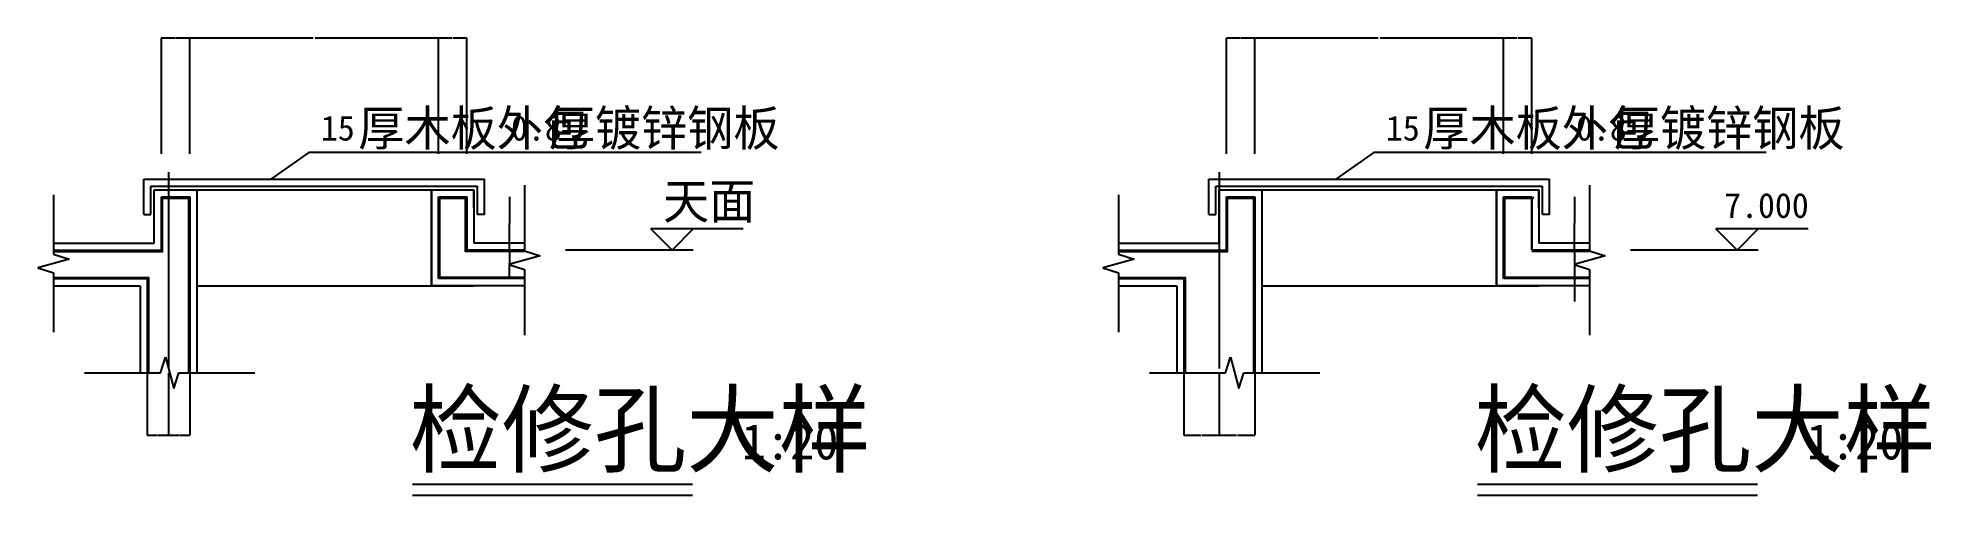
# Model space of a CAD drawing. Header units: metres. Extents: x 1320 to 6653, y 2300 to 3586.
import ezdxf

# ---------------------------------------------------------------- set-up
doc = ezdxf.new("R2010")
doc.units = ezdxf.units.M
for name, color, linetype in [('DOTE', 1, 'Continuous'), ('PUB_DIM', 3, 'Continuous'), ('PUB_TEXT', 7, 'Continuous'), ('PUB_WALL', 255, 'Continuous'), ('S_FLOOR', 2, 'Continuous'), ('S_OTHER', 7, 'Continuous'), ('S_SURFACE', 6, 'Continuous')]:
    doc.layers.add(name, color=color, linetype=linetype)
doc.dimstyles.get("Standard").update_dxf_attribs({"dimtxt": 2.5, "dimasz": 2.5, "dimexe": 1.25, "dimexo": 0.625, "dimtad": 1, "dimcen": 2.5, "dimazin": 3, "dimtfac": 1, "dimtmove": 0, "dimatfit": 3})

# ---------------------------------------------------------------- blocks, each defined once
blk = doc.blocks.new('*D1')
for p, q in [((2647.89, 2988.8), (2647.89, 2948.8)), ((2647.64, 2948.8), (2647.39, 2948.8)), ((2647.89, 2908.8), (2647.89, 2948.8)), ((2647.89, 2948.8), (2647.89, 2948.8)), ((2648.14, 2948.8), (2648.39, 2948.8))]:
    blk.add_line(p, q)
at = {"layer": 'Defpoints'}
for p in [(2647.89, 2988.8), (2647.89, 2948.8), (2647.89, 2908.8)]:
    blk.add_point(p, dxfattribs=at)
at = {"layer": 'PUB_DIM', "insert": (2647.89, 2949.925), "char_height": 1, "attachment_point": 5}
blk.add_mtext('0', dxfattribs=at)
blk = doc.blocks.new('*D2')
for p, q in [((2647.89, 3138.8), (2647.89, 3063.8)), ((2647.64, 3063.8), (2647.39, 3063.8)), ((2647.89, 2988.8), (2647.89, 3063.8)), ((2647.89, 3063.8), (2647.89, 3063.8)), ((2648.14, 3063.8), (2648.39, 3063.8))]:
    blk.add_line(p, q)
at = {"layer": 'Defpoints'}
for p in [(2647.89, 3138.8), (2647.89, 3063.8), (2647.89, 2988.8)]:
    blk.add_point(p, dxfattribs=at)
at = {"layer": 'PUB_DIM', "insert": (2647.89, 3064.925), "char_height": 1, "attachment_point": 5}
blk.add_mtext('0', dxfattribs=at)
blk = doc.blocks.new('*D3')
for p, q in [((2487.17, 3585.24), (2447.92, 3585.24)), ((2448.17, 3259.79), (2448.17, 3585.24)), ((2528.42, 3585.24), (2489.17, 3585.24)), ((2528.17, 3259.79), (2528.17, 3585.24))]:
    blk.add_line(p, q)
at = {"layer": 'Defpoints'}
for p in [(2528.17, 3585.24), (2448.17, 3259.79), (2528.17, 3259.79)]:
    blk.add_point(p, dxfattribs=at)
at = {"layer": 'PUB_DIM', "insert": (2488.17, 3585.24), "char_height": 1, "attachment_point": 5}
blk.add_mtext('80', dxfattribs=at)
blk = doc.blocks.new('*D4')
for p, q in [((2094.985, 3585.24), (1747.55, 3585.24)), ((1747.8, 3259.79), (1747.8, 3585.24)), ((2448.42, 3585.24), (2100.985, 3585.24)), ((2448.17, 3259.79), (2448.17, 3585.24))]:
    blk.add_line(p, q)
at = {"layer": 'Defpoints'}
for p in [(2448.17, 3585.24), (1747.8, 3259.79), (2448.17, 3259.79)]:
    blk.add_point(p, dxfattribs=at)
at = {"layer": 'PUB_DIM', "insert": (2097.985, 3585.24), "char_height": 1, "attachment_point": 5}
blk.add_mtext('700,37', dxfattribs=at)
blk = doc.blocks.new('*D5')
for p, q in [((1706.8, 3585.24), (1667.55, 3585.24)), ((1667.8, 3259.79), (1667.8, 3585.24)), ((1748.05, 3585.24), (1708.8, 3585.24)), ((1747.8, 3259.79), (1747.8, 3585.24))]:
    blk.add_line(p, q)
at = {"layer": 'Defpoints'}
for p in [(1747.8, 3585.24), (1667.8, 3259.79), (1747.8, 3259.79)]:
    blk.add_point(p, dxfattribs=at)
at = {"layer": 'PUB_DIM', "insert": (1707.8, 3585.24), "char_height": 1, "attachment_point": 5}
blk.add_mtext('80', dxfattribs=at)
blk = doc.blocks.new('*D6')
for p, q in [((1627.8, 2643.79), (1627.8, 2468.16)), ((1687.8, 2643.79), (1687.8, 2468.16)), ((1628.05, 2468.16), (1656.8, 2468.16)), ((1658.8, 2468.16), (1687.55, 2468.16))]:
    blk.add_line(p, q)
at = {"layer": 'Defpoints'}
for p in [(1627.8, 2643.79), (1687.8, 2643.79), (1627.8, 2468.16)]:
    blk.add_point(p, dxfattribs=at)
at = {"layer": 'PUB_DIM', "insert": (1657.8, 2468.16), "char_height": 1, "attachment_point": 5}
blk.add_mtext('60', dxfattribs=at)
blk = doc.blocks.new('*D7')
for p, q in [((1687.8, 2643.79), (1687.8, 2468.16)), ((1747.8, 2643.79), (1747.8, 2468.16)), ((1688.05, 2468.16), (1716.8, 2468.16)), ((1718.8, 2468.16), (1747.55, 2468.16))]:
    blk.add_line(p, q)
at = {"layer": 'Defpoints'}
for p in [(1687.8, 2643.79), (1747.8, 2643.79), (1687.8, 2468.16)]:
    blk.add_point(p, dxfattribs=at)
at = {"layer": 'PUB_DIM', "insert": (1717.8, 2468.16), "char_height": 1, "attachment_point": 5}
blk.add_mtext('60', dxfattribs=at)
blk = doc.blocks.new('*D8')
for p, q in [((4647.8, 2643.79), (4647.8, 2468.16)), ((4747.8, 2643.79), (4747.8, 2468.16)), ((4648.05, 2468.16), (4696.3, 2468.16)), ((4699.3, 2468.16), (4747.55, 2468.16))]:
    blk.add_line(p, q)
at = {"layer": 'Defpoints'}
for p in [(4647.8, 2643.79), (4747.8, 2643.79), (4647.8, 2468.16)]:
    blk.add_point(p, dxfattribs=at)
at = {"layer": 'PUB_DIM', "insert": (4697.8, 2468.16), "char_height": 1, "attachment_point": 5}
blk.add_mtext('100', dxfattribs=at)
blk = doc.blocks.new('*D9')
for p, q in [((4706.8, 3585.24), (4667.55, 3585.24)), ((4667.8, 3259.79), (4667.8, 3585.24)), ((4748.05, 3585.24), (4708.8, 3585.24)), ((4747.8, 3259.79), (4747.8, 3585.24))]:
    blk.add_line(p, q)
at = {"layer": 'Defpoints'}
for p in [(4747.8, 3585.24), (4667.8, 3259.79), (4747.8, 3259.79)]:
    blk.add_point(p, dxfattribs=at)
at = {"layer": 'PUB_DIM', "insert": (4707.8, 3585.24), "char_height": 1, "attachment_point": 5}
blk.add_mtext('80', dxfattribs=at)
blk = doc.blocks.new('*D10')
for p, q in [((5094.985, 3585.24), (4747.55, 3585.24)), ((4747.8, 3259.79), (4747.8, 3585.24)), ((5448.42, 3585.24), (5100.985, 3585.24)), ((5448.17, 3259.79), (5448.17, 3585.24))]:
    blk.add_line(p, q)
at = {"layer": 'Defpoints'}
for p in [(5448.17, 3585.24), (4747.8, 3259.79), (5448.17, 3259.79)]:
    blk.add_point(p, dxfattribs=at)
at = {"layer": 'PUB_DIM', "insert": (5097.985, 3585.24), "char_height": 1, "attachment_point": 5}
blk.add_mtext('700,37', dxfattribs=at)
blk = doc.blocks.new('*D11')
for p, q in [((4547.8, 2643.79), (4547.8, 2468.16)), ((4647.8, 2643.79), (4647.8, 2468.16)), ((4548.05, 2468.16), (4596.3, 2468.16)), ((4599.3, 2468.16), (4647.55, 2468.16))]:
    blk.add_line(p, q)
at = {"layer": 'Defpoints'}
for p in [(4547.8, 2643.79), (4647.8, 2643.79), (4547.8, 2468.16)]:
    blk.add_point(p, dxfattribs=at)
at = {"layer": 'PUB_DIM', "insert": (4597.8, 2468.16), "char_height": 1, "attachment_point": 5}
blk.add_mtext('100', dxfattribs=at)
blk = doc.blocks.new('*D12')
for p, q in [((5647.89, 3138.8), (5647.89, 3063.8)), ((5647.64, 3063.8), (5647.39, 3063.8)), ((5647.89, 2988.8), (5647.89, 3063.8)), ((5647.89, 3063.8), (5647.89, 3063.8)), ((5648.14, 3063.8), (5648.39, 3063.8))]:
    blk.add_line(p, q)
at = {"layer": 'Defpoints'}
for p in [(5647.89, 3138.8), (5647.89, 3063.8), (5647.89, 2988.8)]:
    blk.add_point(p, dxfattribs=at)
at = {"layer": 'PUB_DIM', "insert": (5647.89, 3064.925), "char_height": 1, "attachment_point": 5}
blk.add_mtext('0', dxfattribs=at)
blk = doc.blocks.new('*D13')
for p, q in [((5647.89, 2988.8), (5647.89, 2844.35)), ((5647.89, 2908.8), (5647.89, 2844.35)), ((5647.64, 2844.35), (5647.39, 2844.35)), ((5647.89, 2844.35), (5647.89, 2844.35)), ((5648.14, 2844.35), (5648.39, 2844.35))]:
    blk.add_line(p, q)
at = {"layer": 'Defpoints'}
for p in [(5647.89, 2988.8), (5647.89, 2908.8), (5647.89, 2844.35)]:
    blk.add_point(p, dxfattribs=at)
at = {"layer": 'PUB_DIM', "insert": (5647.89, 2845.475), "char_height": 1, "attachment_point": 5}
blk.add_mtext('100', dxfattribs=at)
blk = doc.blocks.new('*D14')
for p, q in [((5487.17, 3585.24), (5447.92, 3585.24)), ((5448.17, 3259.79), (5448.17, 3585.24)), ((5528.42, 3585.24), (5489.17, 3585.24)), ((5528.17, 3259.79), (5528.17, 3585.24))]:
    blk.add_line(p, q)
at = {"layer": 'Defpoints'}
for p in [(5528.17, 3585.24), (5448.17, 3259.79), (5528.17, 3259.79)]:
    blk.add_point(p, dxfattribs=at)
at = {"layer": 'PUB_DIM', "insert": (5488.17, 3585.24), "char_height": 1, "attachment_point": 5}
blk.add_mtext('80', dxfattribs=at)

msp = doc.modelspace()

# ---------------------------------------------------------------- linework, layer by layer
for points in [[(2375.14, 2330.09), (3163.52, 2330.09)], [(2375.14, 2299.82), (3163.52, 2299.82)], [(5375.14, 2330.09), (6163.52, 2330.09)], [(5375.14, 2299.82), (6163.52, 2299.82)]]:
    msp.add_lwpolyline(points)
at = {"layer": 'DOTE'}
for p, q in [((1687.8, 3208.16), (1687.8, 2655.53)), ((4647.8, 3208.16), (4647.8, 2655.53))]:
    msp.add_line(p, q, dxfattribs=at)
at = {"layer": 'PUB_DIM'}
for p, q in [((3306.64, 3048.8), (3046.08, 3048.8)), ((3106.08, 2988.8), (3046.08, 3048.8)), ((3166.08, 3048.8), (3106.08, 2988.8)), ((6306.64, 3048.8), (6046.08, 3048.8)), ((6106.08, 2988.8), (6046.08, 3048.8)), ((6166.08, 3048.8), (6106.08, 2988.8)), ((3166.08, 2988.8), (2806.08, 2988.8)), ((6166.08, 2988.8), (5806.08, 2988.8))]:
    msp.add_line(p, q, dxfattribs=at)
at = {"layer": 'PUB_WALL'}
for p, q in [((1617.8, 3188.8), (2578.18, 3188.8)), ((1617.8, 3088.8), (1617.8, 3188.8)), ((1637.8, 3168.8), (2558.18, 3168.8)), ((1637.8, 3088.8), (1637.8, 3168.8)), ((2558.18, 3088.8), (2558.18, 3168.8)), ((2578.18, 3088.8), (2578.18, 3188.8)), ((4617.8, 3188.8), (5578.18, 3188.8)), ((4617.8, 3088.8), (4617.8, 3188.8)), ((4637.8, 3168.8), (5558.18, 3168.8)), ((4637.8, 3088.8), (4637.8, 3168.8)), ((5558.18, 3088.8), (5558.18, 3168.8)), ((5578.18, 3088.8), (5578.18, 3188.8)), ((1617.8, 3088.8), (1637.8, 3088.8)), ((2578.18, 3088.8), (2558.18, 3088.8)), ((4617.8, 3088.8), (4637.8, 3088.8)), ((5578.18, 3088.8), (5558.18, 3088.8))]:
    msp.add_line(p, q, dxfattribs=at)
for points in [[(1363.77, 2985.3), (1671.3, 2985.3), (1671.3, 3135.3), (1744.3, 3135.3), (1744.3, 2643.79)], [(2690.89, 2912.3), (2451.68, 2912.3), (2451.68, 3135.3), (2528.18, 3135.3)], [(2690.89, 2985.3), (2524.68, 2985.3), (2524.68, 3138.8)], [(4363.77, 2985.3), (4671.3, 2985.3), (4671.3, 3135.3), (4744.3, 3135.3), (4744.3, 2643.79)], [(5690.89, 2912.3), (5451.68, 2912.3), (5451.68, 3135.3), (5531.68, 3135.3), (5531.68, 3138.8)], [(5690.89, 2985.3), (5528.18, 2985.3)], [(1363.77, 2912.3), (1631.3, 2912.3), (1631.3, 2643.79)], [(4363.77, 2912.3), (4551.3, 2912.3), (4551.3, 2643.79)]]:
    msp.add_lwpolyline(points, dxfattribs=at)
at = {"layer": 'S_FLOOR'}
for p, q in [((1667.8, 2988.8), (1667.8, 3138.8)), ((1667.8, 3138.8), (1747.8, 3138.8)), ((1747.8, 3138.8), (1747.8, 2908.8)), ((2448.18, 2908.8), (2448.18, 3138.8)), ((2448.18, 3138.8), (2528.18, 3138.8)), ((2528.18, 3138.8), (2528.18, 2988.8)), ((2528.18, 2988.8), (2528.18, 3138.8)), ((4667.8, 2988.8), (4667.8, 3138.8)), ((4667.8, 3138.8), (4747.8, 3138.8)), ((4747.8, 3138.8), (4747.8, 2908.8)), ((5448.18, 2908.8), (5448.18, 3138.8)), ((5448.18, 3138.8), (5528.18, 3138.8)), ((5528.18, 3138.8), (5528.18, 2988.8)), ((5528.18, 2988.8), (5528.18, 3138.8)), ((1363.77, 2988.8), (1667.8, 2988.8)), ((2690.89, 2988.8), (2528.18, 2988.8)), ((4363.77, 2988.8), (4667.8, 2988.8)), ((5690.89, 2988.8), (5528.18, 2988.8)), ((1363.77, 2908.8), (1627.8, 2908.8)), ((1627.8, 2908.8), (1627.8, 2643.79)), ((1747.8, 2908.8), (1747.8, 2643.79)), ((2690.89, 2908.8), (2448.18, 2908.8)), ((4363.77, 2908.8), (4547.8, 2908.8)), ((4547.8, 2908.8), (4547.8, 2643.79)), ((4747.8, 2908.8), (4747.8, 2643.79)), ((5690.89, 2908.8), (5448.18, 2908.8))]:
    msp.add_line(p, q, dxfattribs=at)
at = {"layer": 'S_OTHER'}
for p, q in [((2690.89, 3171.66), (2690.89, 2986.53)), ((5690.89, 3171.66), (5690.89, 2986.53)), ((1363.77, 3144.72), (1363.77, 2977.46)), ((4363.77, 3144.72), (4363.77, 2977.46)), ((1407.77, 2963.46), (1319.77, 2939.46)), ((1319.77, 2939.46), (1363.77, 2925.46)), ((1363.77, 2977.46), (1407.77, 2963.46)), ((2734.89, 2972.53), (2646.89, 2948.53)), ((2646.89, 2948.53), (2690.89, 2934.53)), ((2690.89, 2986.53), (2734.89, 2972.53)), ((2690.89, 2934.53), (2690.89, 2749.4)), ((4407.77, 2963.46), (4319.77, 2939.46)), ((4319.77, 2939.46), (4363.77, 2925.46)), ((4363.77, 2977.46), (4407.77, 2963.46)), ((5734.89, 2972.53), (5646.89, 2948.53)), ((5646.89, 2948.53), (5690.89, 2934.53)), ((5690.89, 2986.53), (5734.89, 2972.53)), ((5690.89, 2934.53), (5690.89, 2749.4)), ((1363.77, 2925.46), (1363.77, 2758.19)), ((4363.77, 2925.46), (4363.77, 2758.19)), ((1665, 2643.79), (1679, 2687.79)), ((1679, 2687.79), (1703, 2599.79)), ((4665, 2643.79), (4679, 2687.79)), ((4679, 2687.79), (4703, 2599.79)), ((1450.68, 2643.79), (1665, 2643.79)), ((1703, 2599.79), (1717, 2643.79)), ((1717, 2643.79), (1931.32, 2643.79)), ((4450.68, 2643.79), (4665, 2643.79)), ((4703, 2599.79), (4717, 2643.79)), ((4717, 2643.79), (4931.32, 2643.79))]:
    msp.add_line(p, q, dxfattribs=at)
at = {"layer": 'S_SURFACE'}
for p, q in [((2083.46, 3263.61), (1976.2, 3188.8)), ((3187.77, 3263.61), (2083.46, 3263.61)), ((5083.46, 3263.61), (4976.2, 3188.8)), ((6187.77, 3263.61), (5083.46, 3263.61)), ((1647.8, 3158.8), (2548.18, 3158.8)), ((1647.8, 3008.8), (1647.8, 3158.8)), ((1767.8, 3158.8), (1767.8, 2888.8)), ((2428.18, 2888.8), (2428.18, 3158.8)), ((2428.18, 3158.8), (2428.18, 2888.8)), ((2548.18, 3158.8), (2548.18, 3008.8)), ((2548.18, 3108.8), (2548.18, 3158.8)), ((4647.8, 3158.8), (5548.18, 3158.8)), ((4647.8, 3008.8), (4647.8, 3158.8)), ((4767.8, 3158.8), (4767.8, 2888.8)), ((5428.18, 3158.8), (5428.18, 2888.8)), ((5428.18, 2888.8), (5428.18, 3158.8)), ((5548.18, 3158.8), (5548.18, 3008.8)), ((5548.18, 3108.8), (5548.18, 3158.8)), ((1363.77, 3008.8), (1647.8, 3008.8)), ((2690.89, 3008.8), (2548.18, 3008.8)), ((4363.77, 3008.8), (4647.8, 3008.8)), ((5690.89, 3008.8), (5548.18, 3008.8)), ((1363.77, 2888.8), (1607.8, 2888.8)), ((1607.8, 2888.8), (1607.8, 2643.79)), ((1767.8, 2888.8), (1767.8, 2643.79)), ((1767.8, 2888.8), (2548.18, 2888.8)), ((2690.89, 2888.8), (2428.18, 2888.8)), ((4363.77, 2888.8), (4527.8, 2888.8)), ((4527.8, 2888.8), (4527.8, 2643.79)), ((4767.8, 2888.8), (5548.18, 2888.8)), ((4767.8, 2888.8), (4767.8, 2643.79)), ((5690.89, 2888.8), (5428.18, 2888.8))]:
    msp.add_line(p, q, dxfattribs=at)

# ---------------------------------------------------------------- texts
at = {"layer": 'PUB_DIM'}
for s, height, p in [('15', 70, (2117.01, 3297.21)), ('厚木板外包', 100, (2222.35, 3282.13)), ('0.8', 70, (2652.52, 3297.21)), ('厚镀锌钢板', 100, (2758.97, 3282.13)), ('15', 70, (5117.01, 3297.21)), ('厚木板外包', 100, (5222.35, 3282.13)), ('0.8', 70, (5652.52, 3297.21)), ('厚镀锌钢板', 100, (5758.97, 3282.13)), ('天面', 100, (3080.76, 3076.86)), ('7.000', 70, (6070.01, 3079.58))]:
    msp.add_text(s, height=height, dxfattribs=at).set_placement(p)
at = {"layer": 'PUB_TEXT'}
for s, height, p in [('检修孔大样', 200, (2366.67, 2384.76)), ('检修孔大样', 200, (5366.67, 2384.76)), ('1:20', 100, (3302.51, 2400.08)), ('1:20', 100, (6302.51, 2400.08))]:
    msp.add_text(s, height=height, dxfattribs=at).set_placement(p)

# ---------------------------------------------------------------- dimensions: what is measured, and where the dimension line sits
at = {"layer": 'PUB_DIM'}
for base, p1, p2, picture, middle in [((1747.8, 3585.24), (1747.8, 3259.79), (1667.8, 3259.79), '*D5', (1707.8, 3585.24)), ((2448.17, 3585.24), (2448.17, 3259.79), (1747.8, 3259.79), '*D4', (2097.985, 3585.24)), ((2528.17, 3585.24), (2528.17, 3259.79), (2448.17, 3259.79), '*D3', (2488.17, 3585.24)), ((4747.8, 3585.24), (4747.8, 3259.79), (4667.8, 3259.79), '*D9', (4707.8, 3585.24)), ((5448.17, 3585.24), (5448.17, 3259.79), (4747.8, 3259.79), '*D10', (5097.985, 3585.24)), ((5528.17, 3585.24), (5528.17, 3259.79), (5448.17, 3259.79), '*D14', (5488.17, 3585.24)), ((2647.89, 3063.8), (2647.89, 2988.8), (2647.89, 3138.8), '*D2', (2647.89, 3064.925)), ((5647.89, 3063.8), (5647.89, 2988.8), (5647.89, 3138.8), '*D12', (5647.89, 3064.925)), ((2647.89, 2948.8), (2647.89, 2908.8), (2647.89, 2988.8), '*D1', (2647.89, 2949.925)), ((1627.8, 2468.16), (1627.8, 2643.79), (1687.8, 2643.79), '*D6', (1657.8, 2468.16)), ((1687.8, 2468.16), (1687.8, 2643.79), (1747.8, 2643.79), '*D7', (1717.8, 2468.16)), ((4547.8, 2468.16), (4547.8, 2643.79), (4647.8, 2643.79), '*D11', (4597.8, 2468.16)), ((4647.8, 2468.16), (4647.8, 2643.79), (4747.8, 2643.79), '*D8', (4697.8, 2468.16))]:
    dim = msp.add_linear_dim(base=base, p1=p1, p2=p2, dimstyle='Standard', dxfattribs=at)
    dim.commit()
    dim.dimension.update_dxf_attribs({"geometry": picture, "text_midpoint": middle})
dim = msp.add_linear_dim(base=(5647.89, 2844.35), p1=(5647.89, 2908.8), p2=(5647.89, 2988.8), text='100', dimstyle='Standard', dxfattribs=at)
dim.commit()
dim.dimension.update_dxf_attribs({"geometry": '*D13', "text_midpoint": (5647.89, 2845.475)})

doc.saveas('drawing.dxf')
